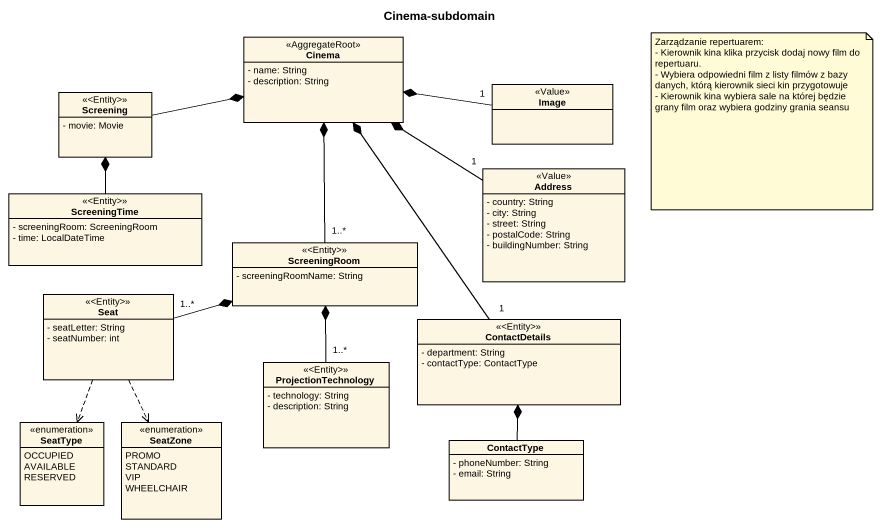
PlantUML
@startuml
title Cinema-subdomain
hide circle
hide empty members
skinparam classAttributeIconSize 0
class Cinema <<AggregateRoot>> {
  - name: String
  - description: String
}
class Screening <<Entity>> {
  - movie: Movie
}
class Image <<Value>>
class Address <<Value>> {
  - country: String
  - city: String
  - street: String
  - postalCode: String
  - buildingNumber: String
}
class ScreeningTime <<Entity>> {
  - screeningRoom: ScreeningRoom
  - time: LocalDateTime
}
class ScreeningRoom <<Entity>> {
  - screeningRoomName: String
}
class Seat <<Entity>> {
  - seatLetter: String
  - seatNumber: int
}
class ContactDetails <<Entity>> {
  - department: String
  - contactType: ContactType
}
class ProjectionTechnology <<Entity>> {
  - technology: String
  - description: String
}
enum SeatType {
  OCCUPIED
  AVAILABLE
  RESERVED
}
enum SeatZone {
  PROMO
  STANDARD
  VIP
  WHEELCHAIR
}
class ContactType {
  - phoneNumber: String
  - email: String
}
Screening -right-* Cinema
Image "1" -left-* Cinema
Address "1" -up-* Cinema
ScreeningTime -up-* Screening
ScreeningRoom "1..*" -up-* Cinema
Seat "1..*" -right-* ScreeningRoom
Seat ..> SeatType
Seat ..> SeatZone
ContactDetails "1" -up-* Cinema
ProjectionTechnology "1..*" -up-* ScreeningRoom
ContactType -up-* ContactDetails
note as N1
  Zarządzanie repertuarem:
  - Kierownik kina klika przycisk dodaj nowy film do repertuaru.
  - Wybiera odpowiedni film z listy filmów z bazy danych, którą kierownik sieci kin przygotowuje
  - Kierownik kina wybiera sale na której będzie grany film oraz wybiera godziny grania seansu
end note
@enduml
